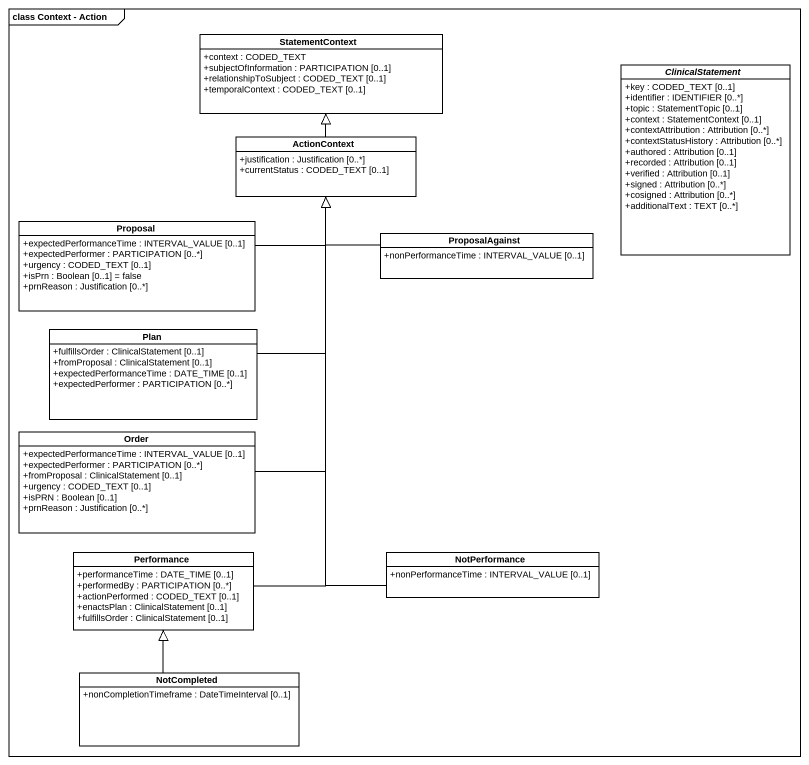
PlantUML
@startuml
mainframe class Context - Action
hide circle
hide empty members
skinparam classAttributeIconSize 0
class StatementContext {
  +context : CODED_TEXT
  +subjectOfInformation : PARTICIPATION [0..1]
  +relationshipToSubject : CODED_TEXT [0..1]
  +temporalContext : CODED_TEXT [0..1]
}
abstract class ClinicalStatement {
  +key : CODED_TEXT [0..1]
  +identifier : IDENTIFIER [0..*]
  +topic : StatementTopic [0..1]
  +context : StatementContext [0..1]
  +contextAttribution : Attribution [0..*]
  +contextStatusHistory : Attribution [0..*]
  +authored : Attribution [0..1]
  +recorded : Attribution [0..1]
  +verified : Attribution [0..1]
  +signed : Attribution [0..*]
  +cosigned : Attribution [0..*]
  +additionalText : TEXT [0..*]
}
class ActionContext {
  +justification : Justification [0..*]
  +currentStatus : CODED_TEXT [0..1]
}
class Proposal {
  +expectedPerformanceTime : INTERVAL_VALUE [0..1]
  +expectedPerformer : PARTICIPATION [0..*]
  +urgency : CODED_TEXT [0..1]
  +isPrn : Boolean [0..1] = false
  +prnReason : Justification [0..*]
}
class ProposalAgainst {
  +nonPerformanceTime : INTERVAL_VALUE [0..1]
}
class Plan {
  +fulfillsOrder : ClinicalStatement [0..1]
  +fromProposal : ClinicalStatement [0..1]
  +expectedPerformanceTime : DATE_TIME [0..1]
  +expectedPerformer : PARTICIPATION [0..*]
}
class Order {
  +expectedPerformanceTime : INTERVAL_VALUE [0..1]
  +expectedPerformer : PARTICIPATION [0..*]
  +fromProposal : ClinicalStatement [0..1]
  +urgency : CODED_TEXT [0..1]
  +isPRN : Boolean [0..1]
  +prnReason : Justification [0..*]
}
class Performance {
  +performanceTime : DATE_TIME [0..1]
  +performedBy : PARTICIPATION [0..*]
  +actionPerformed : CODED_TEXT [0..1]
  +enactsPlan : ClinicalStatement [0..1]
  +fulfillsOrder : ClinicalStatement [0..1]
}
class NotPerformance {
  +nonPerformanceTime : INTERVAL_VALUE [0..1]
}
class NotCompleted {
  +nonCompletionTimeframe : DateTimeInterval [0..1]
}
ActionContext -up-|> StatementContext
Proposal -right-|> ActionContext
ProposalAgainst -left-|> ActionContext
Plan -up-|> ActionContext
Order -up-|> ActionContext
Performance -up-|> ActionContext
NotPerformance -up-|> ActionContext
NotCompleted -up-|> Performance
@enduml
